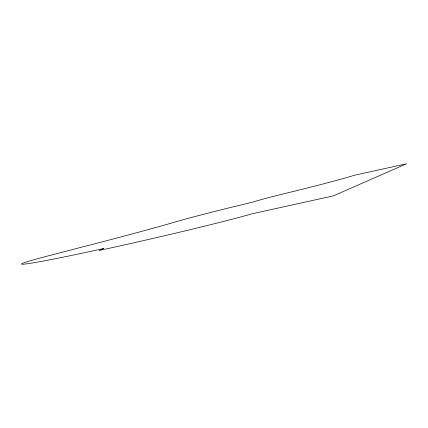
<?xml version="1.0" encoding="UTF-8"?>
<svg xmlns="http://www.w3.org/2000/svg" width="428" height="428" viewBox="0 0 428 428"><rect width="100%" height="100%" fill="white"/><g stroke="black" fill="none" stroke-linecap="round" stroke-linejoin="round"><path stroke-width="0.64" d="M103.485 248.593L99.098 250.519L109.648 248.192A139.116 4.125 -12.7 0 0 251.926 213.829L333.375 195.864L406.6 163.764L354.202 175.32A169.702 5.034 -12.7 0 1 293.143 191.525A81.727 2.424 -12.7 0 0 252.483 202.198A155.985 4.628 -12.7 0 0 173.982 222.346A499.872 14.83 -12.7 0 1 81.074 247.314L43.72 257.078A100.944 2.996 -12.7 0 0 103.485 248.593"/></g></svg>
